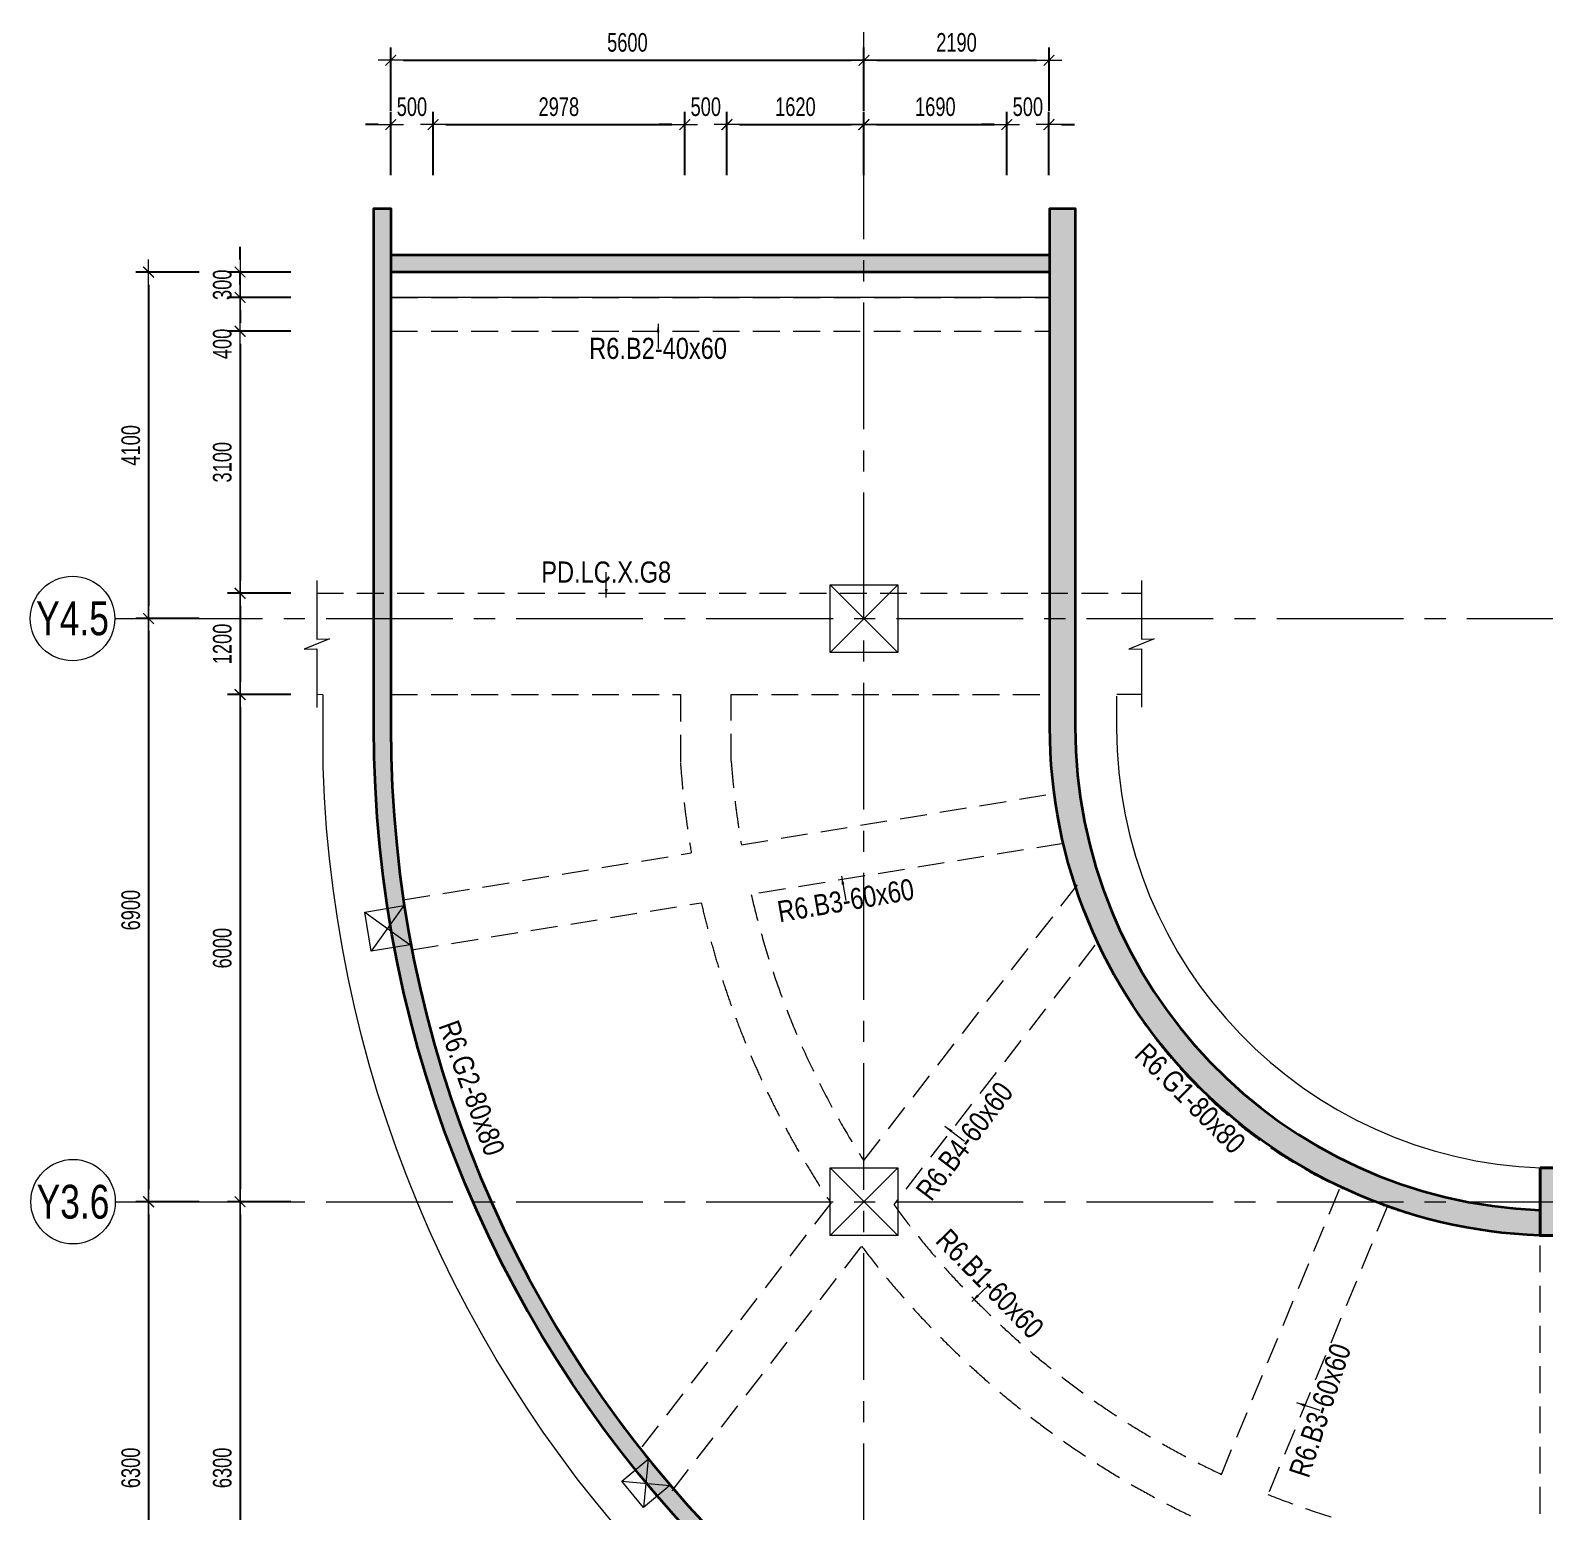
# Model space of a CAD drawing. Header units: millimetres. Extents: x -172050 to 1089997, y 452920 to 1051687.
# Drawn here: x 581548 to 599470, y 519688 to 537218 of the extents above; entities that cross this region are included whole.
import ezdxf
from ezdxf.enums import TextEntityAlignment as Align

# ---------------------------------------------------------------- set-up
doc = ezdxf.new("R2010")
doc.units = ezdxf.units.MM
doc.header["$MEASUREMENT"] = 0
for name, pattern in [('CENTER2', [1.125, 0.75, -0.125, 0.125, -0.125]), ('HIDDEN2', [4.762499999999999, 3.175, -1.5875]), ('PD_1F_Col$0$HIDDEN2', [4.762499999999999, 3.175, -1.5875]), ('POD_Grid$0$CENTER2', [1.125, 0.75, -0.125, 0.125, -0.125])]:
    doc.linetypes.add(name, pattern=pattern)
doc.layers.get('Defpoints').update_dxf_attribs({"color": 151, "lineweight": 9})
for name, color, linetype, lineweight in [('NDC_S_ANNO', 7, 'Continuous', 20), ('NDC_S_AXIS', 5, 'CENTER2', 13), ('NDC_S_BEAM', 3, 'HIDDEN2', 20), ('NDC_S_DIM', 1, 'Continuous', 15), ('NDC_S_HATCH MATERIAL', 8, 'Continuous', 13), ('NDC_S_SLAB', 2, 'Continuous', 20), ('NDC_S_SYMBOL', 1, 'Continuous', 15), ('NDC_S_TEXT SYMBOL', 7, 'Continuous', 20), ('NDC_S_VN TEXT', 7, 'Continuous', 20), ('PD_1F_Col$0$NDC_S_HIDDEN', 8, 'PD_1F_Col$0$HIDDEN2', 13), ('PD_B1F_Col$0$NDC_S-COLUMN', 4, 'Continuous', 40), ('PD_B1F_Col$0$NDC_S_HATCH COLUMN AND WALL', 251, 'Continuous', 13), ('POD_Grid$0$NDC_S_AXIS', 5, 'POD_Grid$0$CENTER2', 13), ('Ramp wall 2.1(B1)$0$NDC_S_WALL', 6, 'Continuous', 35)]:
    doc.layers.add(name, color=color, linetype=linetype, lineweight=lineweight)
doc.styles.add('ARIAL', font='arial.ttf', dxfattribs={"width": 0.8})
doc.styles.add('NDC_ANNO', font='', dxfattribs={"width": 0.8})
doc.styles.add('NDC_DIM', font='', dxfattribs={"width": 0.75})
doc.styles.get('NDC_ANNO').set_extended_font_data('Dotum')
doc.styles.get('NDC_DIM').set_extended_font_data('Dotum')
doc.dimstyles.new('NDC_dim_100', dxfattribs={"dimscale": 100, "dimtxt": 2.2, "dimasz": 1.5, "dimexe": 1.5, "dimexo": 2.5, "dimgap": 1, "dimtad": 1, "dimdec": 0, "dimzin": 0, "dimdsep": 46, "dimtxsty": 'NDC_DIM', "dimblk": 'DIMMARK', "dimcen": 0.09, "dimdle": 1.2, "dimclrd": 1, "dimclre": 1, "dimclrt": 3, "dimadec": 0, "dimazin": 0, "dimtfac": 1, "dimtdec": 0, "dimtix": 1, "dimtofl": 0, "dimtmove": 0, "dimatfit": 3, "dimfxl": 6, "dimfxlon": 1, "dimtolj": 1, "dimtzin": 0, "dimarcsym": 0})
doc.dimstyles.new('NDC_dim_iso', dxfattribs={"dimtxt": 2.2, "dimasz": 1, "dimexe": 1.5, "dimexo": 2.5, "dimgap": 1, "dimtad": 1, "dimdec": 0, "dimzin": 0, "dimdsep": 46, "dimtxsty": 'NDC_DIM', "dimblk": 'DIMMARK', "dimcen": 0.09, "dimdle": 1.2, "dimclrd": 1, "dimclre": 1, "dimclrt": 3, "dimadec": 0, "dimazin": 0, "dimtfac": 1, "dimtdec": 0, "dimtix": 1, "dimtofl": 0, "dimtmove": 0, "dimatfit": 3, "dimfxl": 6, "dimfxlon": 1, "dimtolj": 1, "dimtzin": 0, "dimarcsym": 0})
pattern_1 = [(49.99999999999999, (3000.643463518936, 27737.46174116735), (215.178054780226, -18.82564049477853), [22.5, -247.5]), (355, (3000.643463518936, 27737.46174116735), (-41.6254000839, 225.6576401100035), [18, -198]), (100.4514, (3018.574967518936, 27735.89293916735), (173.5528145142065, 206.8318626182861), [19.122057, -210.3426336]), (46.18420000000001, (3000.643463518936, 27797.46174116735), (320.1723145876933, -49.65570429870542), [33.75, -371.25]), (96.6356, (3027.324487018936, 27793.32374906735), (280.398811664611, 292.2353612701325), [28.6830864, -315.5139]), (351.1842, (3000.643463518936, 27797.46174116735), (280.3985835400882, 292.2355802775974), [27, -297]), (21, (3030.643463518936, 27782.46174116735), (179.0721156355385, -120.7856671996016), [22.5, -247.5]), (326.0000000000001, (3030.643463518936, 27782.46174116735), (72.99459957647451, 217.5450135140559), [18, -198]), (71.4514, (3045.566133418936, 27772.39625936735), (252.066788574447, 96.75914901298572), [19.122057, -210.3426336]), (37.50000000000001, (3000.643463518936, 27737.46174116735), (3.647956595187201, 99.86815614939344), [0, -195.6, 0, -201, 0, -198.75]), (7.499999999999999, (3000.643463518936, 27737.46174116735), (78.92086123264458, 118.3235135647081), [0, -114.6, 0, -191.1, 0, -75.75]), (327.5, (2933.743463518936, 27737.46174116735), (160.1467308517227, -6.766461520313927), [0, -75, 0, -234, 0, -310.5]), (317.5, (2903.743463518936, 27737.46174116735), (174.9558508027159, 30.03149469969532), [0, -97.5, 0, -155.4, 0, -220.5]), (45, (3000.643463518936, 27737.46174116735), (-90.15611460128481, 90.15611460128481), []), (45, (3000.643463518936, 27774.21174116735), (-90.15611460128481, 90.15611460128481), [])]

# ---------------------------------------------------------------- blocks, each defined once
blk = doc.blocks.new('DIMMARK')
at = {"layer": 'NDC_S_DIM', "color": 1}
blk.add_line((-1.5, 0), (1, 0), dxfattribs=at)
at = {"layer": 'NDC_S_DIM', "color": 2, "const_width": 0.1}
blk.add_lwpolyline([(-0.4242640687119285, -0.4242640687119285), (0.4242640687119285, 0.4242640687119285)], dxfattribs=at)
blk = doc.blocks.new('*D550')
at = {"layer": 'Defpoints', "color": 0, "transparency": 16777216}
for p in [(586313.82904163, 536102.0947215423), (585813.82904163, 534779.540291798), (586313.82904163, 534356.4802922544)]:
    blk.add_point(p, dxfattribs=at)
at = {"layer": 'NDC_S_DIM', "color": 1, "lineweight": -2, "transparency": 16777216}
for p, q in [((585813.82904163, 535502.0947215423), (585813.82904163, 536252.0947215423)), ((586313.82904163, 535502.0947215423), (586313.82904163, 536252.0947215423)), ((585663.82904163, 536102.0947215423), (585513.82904163, 536102.0947215423)), ((586463.82904163, 536102.0947215423), (586613.82904163, 536102.0947215423))]:
    blk.add_line(p, q, dxfattribs=at)
at = {"layer": 'NDC_S_DIM', "color": 1, "lineweight": -2, "transparency": 16777216, "xscale": 150, "yscale": 150, "zscale": 150}
blk.add_blockref('DIMMARK', (585813.82904163, 536102.0947215423), dxfattribs=at)
at = {"layer": 'NDC_S_DIM', "color": 1, "lineweight": -2, "transparency": 16777216, "xscale": 150, "yscale": 150, "zscale": 150, "rotation": 180}
blk.add_blockref('DIMMARK', (586313.82904163, 536102.0947215423), dxfattribs=at)
at = {"layer": 'NDC_S_DIM', "color": 3, "transparency": 16777216, "insert": (586063.82904163, 536312.2439752737), "char_height": 220, "attachment_point": 5, "style": 'NDC_DIM'}
blk.add_mtext('\\A1;500', dxfattribs=at)
blk = doc.blocks.new('*D551')
at = {"layer": 'Defpoints', "color": 0, "transparency": 16777216}
for p in [(589291.6009856594, 536102.0947215423), (586313.82904163, 534356.4802922544), (589291.6009856594, 533656.4802922544)]:
    blk.add_point(p, dxfattribs=at)
at = {"layer": 'NDC_S_DIM', "color": 1, "lineweight": -2, "transparency": 16777216}
for p, q in [((586313.82904163, 535502.0947215423), (586313.82904163, 536252.0947215423)), ((589291.6009856594, 535502.0947215423), (589291.6009856594, 536252.0947215423)), ((586463.82904163, 536102.0947215423), (589141.6009856594, 536102.0947215423))]:
    blk.add_line(p, q, dxfattribs=at)
at = {"layer": 'NDC_S_DIM', "color": 1, "lineweight": -2, "transparency": 16777216, "xscale": 150, "yscale": 150, "zscale": 150, "rotation": 180}
blk.add_blockref('DIMMARK', (586313.82904163, 536102.0947215423), dxfattribs=at)
at = {"layer": 'NDC_S_DIM', "color": 1, "lineweight": -2, "transparency": 16777216, "xscale": 150, "yscale": 150, "zscale": 150}
blk.add_blockref('DIMMARK', (589291.6009856594, 536102.0947215423), dxfattribs=at)
at = {"layer": 'NDC_S_DIM', "color": 3, "transparency": 16777216, "insert": (587802.7150136447, 536312.2439752737), "char_height": 220, "attachment_point": 5, "style": 'NDC_DIM'}
blk.add_mtext('\\A1;2978', dxfattribs=at)
blk = doc.blocks.new('*D552')
at = {"layer": 'Defpoints', "color": 0, "transparency": 16777216}
for p in [(589791.6009856594, 536102.0947215423), (589291.6009856594, 533656.4802922544), (589791.6009856594, 533656.4802922544)]:
    blk.add_point(p, dxfattribs=at)
at = {"layer": 'NDC_S_DIM', "color": 1, "lineweight": -2, "transparency": 16777216}
for p, q in [((589291.6009856594, 535502.0947215423), (589291.6009856594, 536252.0947215423)), ((589791.6009856594, 535502.0947215423), (589791.6009856594, 536252.0947215423)), ((589141.6009856594, 536102.0947215423), (588991.6009856594, 536102.0947215423)), ((589941.6009856594, 536102.0947215423), (590091.6009856594, 536102.0947215423))]:
    blk.add_line(p, q, dxfattribs=at)
at = {"layer": 'NDC_S_DIM', "color": 1, "lineweight": -2, "transparency": 16777216, "xscale": 150, "yscale": 150, "zscale": 150}
blk.add_blockref('DIMMARK', (589291.6009856594, 536102.0947215423), dxfattribs=at)
at = {"layer": 'NDC_S_DIM', "color": 1, "lineweight": -2, "transparency": 16777216, "xscale": 150, "yscale": 150, "zscale": 150, "rotation": 180}
blk.add_blockref('DIMMARK', (589791.6009856594, 536102.0947215423), dxfattribs=at)
at = {"layer": 'NDC_S_DIM', "color": 3, "transparency": 16777216, "insert": (589541.6009856594, 536312.2439752737), "char_height": 220, "attachment_point": 5, "style": 'NDC_DIM'}
blk.add_mtext('\\A1;500', dxfattribs=at)
blk = doc.blocks.new('*D553')
at = {"layer": 'Defpoints', "color": 0, "transparency": 16777216}
for p in [(591411.8197112944, 536102.0947215423), (589791.6009856594, 533656.4802922544), (591411.8197112944, 533656.4802922544)]:
    blk.add_point(p, dxfattribs=at)
at = {"layer": 'NDC_S_DIM', "color": 1, "lineweight": -2, "transparency": 16777216}
for p, q in [((589791.6009856594, 535502.0947215423), (589791.6009856594, 536252.0947215423)), ((591411.8197112944, 535502.0947215423), (591411.8197112944, 536252.0947215423)), ((589941.6009856594, 536102.0947215423), (591261.8197112944, 536102.0947215423))]:
    blk.add_line(p, q, dxfattribs=at)
at = {"layer": 'NDC_S_DIM', "color": 1, "lineweight": -2, "transparency": 16777216, "xscale": 150, "yscale": 150, "zscale": 150, "rotation": 180}
blk.add_blockref('DIMMARK', (589791.6009856594, 536102.0947215423), dxfattribs=at)
at = {"layer": 'NDC_S_DIM', "color": 1, "lineweight": -2, "transparency": 16777216, "xscale": 150, "yscale": 150, "zscale": 150}
blk.add_blockref('DIMMARK', (591411.8197112944, 536102.0947215423), dxfattribs=at)
at = {"layer": 'NDC_S_DIM', "color": 3, "transparency": 16777216, "insert": (590601.7103484769, 536312.2439752737), "char_height": 220, "attachment_point": 5, "style": 'NDC_DIM'}
blk.add_mtext('\\A1;1620', dxfattribs=at)
blk = doc.blocks.new('*D554')
at = {"layer": 'Defpoints', "color": 0, "transparency": 16777216}
for p in [(593103.0517355731, 536102.0947215423), (591412.8197112944, 533656.4802922544), (593103.0517355731, 533656.4802922544)]:
    blk.add_point(p, dxfattribs=at)
at = {"layer": 'NDC_S_DIM', "color": 1, "lineweight": -2, "transparency": 16777216}
for p, q in [((591412.8197112944, 535502.0947215423), (591412.8197112944, 536252.0947215423)), ((593103.0517355731, 535502.0947215423), (593103.0517355731, 536252.0947215423)), ((591562.8197112944, 536102.0947215423), (592953.0517355731, 536102.0947215423))]:
    blk.add_line(p, q, dxfattribs=at)
at = {"layer": 'NDC_S_DIM', "color": 1, "lineweight": -2, "transparency": 16777216, "xscale": 150, "yscale": 150, "zscale": 150, "rotation": 180}
blk.add_blockref('DIMMARK', (591412.8197112944, 536102.0947215423), dxfattribs=at)
at = {"layer": 'NDC_S_DIM', "color": 1, "lineweight": -2, "transparency": 16777216, "xscale": 150, "yscale": 150, "zscale": 150}
blk.add_blockref('DIMMARK', (593103.0517355731, 536102.0947215423), dxfattribs=at)
at = {"layer": 'NDC_S_DIM', "color": 3, "transparency": 16777216, "insert": (592257.9357234337, 536312.2439752737), "char_height": 220, "attachment_point": 5, "style": 'NDC_DIM'}
blk.add_mtext('\\A1;1690', dxfattribs=at)
blk = doc.blocks.new('*D555')
at = {"layer": 'Defpoints', "color": 0, "transparency": 16777216}
for p in [(593603.0517355729, 536102.0947215423), (593103.0517355731, 533656.4802922544), (593603.0517355729, 533656.4802922544)]:
    blk.add_point(p, dxfattribs=at)
at = {"layer": 'NDC_S_DIM', "color": 1, "lineweight": -2, "transparency": 16777216}
for p, q in [((593103.0517355731, 535502.0947215423), (593103.0517355731, 536252.0947215423)), ((593603.0517355729, 535502.0947215423), (593603.0517355729, 536252.0947215423)), ((592953.0517355731, 536102.0947215423), (592803.0517355731, 536102.0947215423)), ((593753.0517355729, 536102.0947215423), (593903.0517355729, 536102.0947215423))]:
    blk.add_line(p, q, dxfattribs=at)
at = {"layer": 'NDC_S_DIM', "color": 1, "lineweight": -2, "transparency": 16777216, "xscale": 150, "yscale": 150, "zscale": 150}
blk.add_blockref('DIMMARK', (593103.0517355731, 536102.0947215423), dxfattribs=at)
at = {"layer": 'NDC_S_DIM', "color": 1, "lineweight": -2, "transparency": 16777216, "xscale": 150, "yscale": 150, "zscale": 150, "rotation": 180}
blk.add_blockref('DIMMARK', (593603.0517355729, 536102.0947215423), dxfattribs=at)
at = {"layer": 'NDC_S_DIM', "color": 3, "transparency": 16777216, "insert": (593353.051735573, 536312.2439752737), "char_height": 220, "attachment_point": 5, "style": 'NDC_DIM'}
blk.add_mtext('\\A1;500', dxfattribs=at)
blk = doc.blocks.new('*D556')
at = {"layer": 'Defpoints', "color": 0, "transparency": 16777216}
for p in [(591413.8197112944, 536863.2423666791), (585813.82904163, 534956.4802922544), (591413.8197112944, 534956.4802922544)]:
    blk.add_point(p, dxfattribs=at)
at = {"layer": 'NDC_S_DIM', "color": 1, "lineweight": -2, "transparency": 16777216}
for p, q in [((585813.82904163, 536263.2423666791), (585813.82904163, 537013.2423666791)), ((591413.8197112944, 536263.2423666791), (591413.8197112944, 537013.2423666791)), ((585963.82904163, 536863.2423666791), (591263.8197112944, 536863.2423666791))]:
    blk.add_line(p, q, dxfattribs=at)
at = {"layer": 'NDC_S_DIM', "color": 1, "lineweight": -2, "transparency": 16777216, "xscale": 150, "yscale": 150, "zscale": 150, "rotation": 180}
blk.add_blockref('DIMMARK', (585813.82904163, 536863.2423666791), dxfattribs=at)
at = {"layer": 'NDC_S_DIM', "color": 1, "lineweight": -2, "transparency": 16777216, "xscale": 150, "yscale": 150, "zscale": 150}
blk.add_blockref('DIMMARK', (591413.8197112944, 536863.2423666791), dxfattribs=at)
at = {"layer": 'NDC_S_DIM', "color": 3, "transparency": 16777216, "insert": (588613.8243764623, 537073.3916204105), "char_height": 220, "attachment_point": 5, "style": 'NDC_DIM'}
blk.add_mtext('\\A1;5600', dxfattribs=at)
blk = doc.blocks.new('*D557')
at = {"layer": 'Defpoints', "color": 0, "transparency": 16777216}
for p in [(593604.051735573, 536863.2423666791), (591413.8197112944, 534956.4802922544), (593604.051735573, 534956.4802922544)]:
    blk.add_point(p, dxfattribs=at)
at = {"layer": 'NDC_S_DIM', "color": 1, "lineweight": -2, "transparency": 16777216}
for p, q in [((591413.8197112944, 536263.2423666791), (591413.8197112944, 537013.2423666791)), ((593604.051735573, 536263.2423666791), (593604.051735573, 537013.2423666791)), ((591563.8197112944, 536863.2423666791), (593454.051735573, 536863.2423666791))]:
    blk.add_line(p, q, dxfattribs=at)
at = {"layer": 'NDC_S_DIM', "color": 1, "lineweight": -2, "transparency": 16777216, "xscale": 150, "yscale": 150, "zscale": 150, "rotation": 180}
blk.add_blockref('DIMMARK', (591413.8197112944, 536863.2423666791), dxfattribs=at)
at = {"layer": 'NDC_S_DIM', "color": 1, "lineweight": -2, "transparency": 16777216, "xscale": 150, "yscale": 150, "zscale": 150}
blk.add_blockref('DIMMARK', (593604.051735573, 536863.2423666791), dxfattribs=at)
at = {"layer": 'NDC_S_DIM', "color": 3, "transparency": 16777216, "insert": (592508.9357234337, 537073.3916204105), "char_height": 220, "attachment_point": 5, "style": 'NDC_DIM'}
blk.add_mtext('\\A1;2190', dxfattribs=at)
blk = doc.blocks.new('*D558')
at = {"layer": 'Defpoints', "color": 0, "transparency": 16777216}
for p in [(586313.8290416303, 534356.4802922546), (584030.4544068046, 534056.4802922546), (586313.8290416303, 534056.4802922546)]:
    blk.add_point(p, dxfattribs=at)
at = {"layer": 'NDC_S_DIM', "color": 1, "lineweight": -2, "transparency": 16777216}
for p, q in [((584030.4544068046, 534506.4802922546), (584030.4544068046, 534656.4802922546)), ((584630.4544068046, 534356.4802922546), (583880.4544068046, 534356.4802922546)), ((584630.4544068046, 534056.4802922546), (583880.4544068046, 534056.4802922546)), ((584030.4544068046, 533906.4802922546), (584030.4544068046, 533756.4802922546))]:
    blk.add_line(p, q, dxfattribs=at)
at = {"layer": 'NDC_S_DIM', "color": 1, "lineweight": -2, "transparency": 16777216, "xscale": 150, "yscale": 150, "zscale": 150}
for p, rotation in [((584030.4544068046, 534356.4802922546), 270), ((584030.4544068046, 534056.4802922546), 90)]:
    blk.add_blockref('DIMMARK', p, dxfattribs=dict(at, rotation=rotation))
at = {"layer": 'NDC_S_DIM', "color": 3, "transparency": 16777216, "insert": (583820.3051530733, 534206.4802922544), "char_height": 220, "attachment_point": 5, "rotation": 90, "style": 'NDC_DIM'}
blk.add_mtext('\\A1;300', dxfattribs=at)
blk = doc.blocks.new('*D559')
at = {"layer": 'Defpoints', "color": 0, "transparency": 16777216}
for p in [(586313.8290416303, 534056.4802922546), (584030.4544068051, 533656.4802922546), (586313.8290416303, 533656.4802922546)]:
    blk.add_point(p, dxfattribs=at)
at = {"layer": 'NDC_S_DIM', "color": 1, "lineweight": -2, "transparency": 16777216}
for p, q in [((584030.4544068051, 534206.4802922546), (584030.4544068051, 534356.4802922546)), ((584630.4544068051, 534056.4802922546), (583880.4544068051, 534056.4802922546)), ((584630.4544068051, 533656.4802922546), (583880.4544068051, 533656.4802922546)), ((584030.4544068051, 533506.4802922546), (584030.4544068051, 533356.4802922546))]:
    blk.add_line(p, q, dxfattribs=at)
at = {"layer": 'NDC_S_DIM', "color": 1, "lineweight": -2, "transparency": 16777216, "xscale": 150, "yscale": 150, "zscale": 150}
for p, rotation in [((584030.4544068051, 534056.4802922546), 270), ((584030.4544068051, 533656.4802922546), 90)]:
    blk.add_blockref('DIMMARK', p, dxfattribs=dict(at, rotation=rotation))
at = {"layer": 'NDC_S_DIM', "color": 3, "transparency": 16777216, "insert": (583820.3051530733, 533506.4802922546), "char_height": 220, "attachment_point": 5, "rotation": 90, "style": 'NDC_DIM'}
blk.add_mtext('\\A1;400', dxfattribs=at)
blk = doc.blocks.new('*D560')
at = {"layer": 'Defpoints', "color": 0, "transparency": 16777216}
for p in [(586313.8290416303, 533656.4802922546), (584030.4544068053, 530556.4802916909), (586313.8290416591, 530556.4802916909)]:
    blk.add_point(p, dxfattribs=at)
at = {"layer": 'NDC_S_DIM', "color": 1, "lineweight": -2, "transparency": 16777216}
for p, q in [((584630.4544068053, 533656.4802922546), (583880.4544068053, 533656.4802922546)), ((584030.4544068053, 533506.4802922546), (584030.4544068053, 530706.4802916909)), ((584630.4544068053, 530556.4802916909), (583880.4544068053, 530556.4802916909))]:
    blk.add_line(p, q, dxfattribs=at)
at = {"layer": 'NDC_S_DIM', "color": 1, "lineweight": -2, "transparency": 16777216, "xscale": 150, "yscale": 150, "zscale": 150}
for p, rotation in [((584030.4544068053, 533656.4802922546), 90), ((584030.4544068053, 530556.4802916909), 270)]:
    blk.add_blockref('DIMMARK', p, dxfattribs=dict(at, rotation=rotation))
at = {"layer": 'NDC_S_DIM', "color": 3, "transparency": 16777216, "insert": (583820.305153074, 532106.4802919725), "char_height": 220, "attachment_point": 5, "rotation": 90, "style": 'NDC_DIM'}
blk.add_mtext('\\A1;3100', dxfattribs=at)
blk = doc.blocks.new('*D561')
at = {"layer": 'Defpoints', "color": 0, "transparency": 16777216}
for p in [(586313.8290416591, 530556.4802916909), (584030.4544068058, 529356.4802921719), (586313.8290416157, 529356.4802921719)]:
    blk.add_point(p, dxfattribs=at)
at = {"layer": 'NDC_S_DIM', "color": 1, "lineweight": -2, "transparency": 16777216}
for p, q in [((584630.4544068058, 530556.4802916909), (583880.4544068058, 530556.4802916909)), ((584030.4544068058, 530406.4802916909), (584030.4544068058, 529506.4802921719)), ((584630.4544068058, 529356.4802921719), (583880.4544068058, 529356.4802921719))]:
    blk.add_line(p, q, dxfattribs=at)
at = {"layer": 'NDC_S_DIM', "color": 1, "lineweight": -2, "transparency": 16777216, "xscale": 150, "yscale": 150, "zscale": 150}
for p, rotation in [((584030.4544068058, 530556.4802916909), 90), ((584030.4544068058, 529356.4802921719), 270)]:
    blk.add_blockref('DIMMARK', p, dxfattribs=dict(at, rotation=rotation))
at = {"layer": 'NDC_S_DIM', "color": 3, "transparency": 16777216, "insert": (583820.3051530744, 529956.4802919312), "char_height": 220, "attachment_point": 5, "rotation": 90, "style": 'NDC_DIM'}
blk.add_mtext('\\A1;1200', dxfattribs=at)
blk = doc.blocks.new('*D562')
at = {"layer": 'Defpoints', "color": 0, "transparency": 16777216}
for p in [(586313.8290416157, 529356.4802921719), (584030.4544068058, 523356.4802922547), (585112.5457221691, 523356.4802922547)]:
    blk.add_point(p, dxfattribs=at)
at = {"layer": 'NDC_S_DIM', "color": 1, "lineweight": -2, "transparency": 16777216}
for p, q in [((584630.4544068058, 529356.4802921719), (583880.4544068058, 529356.4802921719)), ((584030.4544068058, 529206.4802921719), (584030.4544068058, 523506.4802922547)), ((584630.4544068058, 523356.4802922547), (583880.4544068058, 523356.4802922547))]:
    blk.add_line(p, q, dxfattribs=at)
at = {"layer": 'NDC_S_DIM', "color": 1, "lineweight": -2, "transparency": 16777216, "xscale": 150, "yscale": 150, "zscale": 150}
for p, rotation in [((584030.4544068058, 529356.4802921719), 90), ((584030.4544068058, 523356.4802922547), 270)]:
    blk.add_blockref('DIMMARK', p, dxfattribs=dict(at, rotation=rotation))
at = {"layer": 'NDC_S_DIM', "color": 3, "transparency": 16777216, "insert": (583820.3051530744, 526356.480292213), "char_height": 220, "attachment_point": 5, "rotation": 90, "style": 'NDC_DIM'}
blk.add_mtext('\\A1;6000', dxfattribs=at)
blk = doc.blocks.new('*D563')
at = {"layer": 'Defpoints', "color": 0, "transparency": 16777216}
for p in [(585112.5457221691, 523356.4802922547), (584030.4544068058, 517056.4802922548), (585951.7046852221, 517056.4802922548)]:
    blk.add_point(p, dxfattribs=at)
at = {"layer": 'NDC_S_DIM', "color": 1, "lineweight": -2, "transparency": 16777216}
for p, q in [((584630.4544068058, 523356.4802922547), (583880.4544068058, 523356.4802922547)), ((584030.4544068058, 523206.4802922547), (584030.4544068058, 517206.4802922548)), ((584630.4544068058, 517056.4802922548), (583880.4544068058, 517056.4802922548))]:
    blk.add_line(p, q, dxfattribs=at)
at = {"layer": 'NDC_S_DIM', "color": 1, "lineweight": -2, "transparency": 16777216, "xscale": 150, "yscale": 150, "zscale": 150}
for p, rotation in [((584030.4544068058, 523356.4802922547), 90), ((584030.4544068058, 517056.4802922548), 270)]:
    blk.add_blockref('DIMMARK', p, dxfattribs=dict(at, rotation=rotation))
at = {"layer": 'NDC_S_DIM', "color": 3, "transparency": 16777216, "insert": (583820.3051530744, 520206.4802922544), "char_height": 220, "attachment_point": 5, "rotation": 90, "style": 'NDC_DIM'}
blk.add_mtext('\\A1;6300', dxfattribs=at)
blk = doc.blocks.new('*D565')
at = {"layer": 'Defpoints', "color": 0, "transparency": 16777216}
for p in [(585813.8290416303, 534356.4802922546), (582947.5575300814, 530256.4802922548), (585813.8197113143, 530256.4802922548)]:
    blk.add_point(p, dxfattribs=at)
at = {"layer": 'NDC_S_DIM', "color": 1, "lineweight": -2, "transparency": 16777216}
for p, q in [((583547.5575300814, 534356.4802922546), (582797.5575300814, 534356.4802922546)), ((582947.5575300814, 534206.4802922546), (582947.5575300814, 530406.4802922548)), ((583547.5575300814, 530256.4802922548), (582797.5575300814, 530256.4802922548))]:
    blk.add_line(p, q, dxfattribs=at)
at = {"layer": 'NDC_S_DIM', "color": 1, "lineweight": -2, "transparency": 16777216, "xscale": 150, "yscale": 150, "zscale": 150}
for p, rotation in [((582947.5575300814, 534356.4802922546), 90), ((582947.5575300814, 530256.4802922548), 270)]:
    blk.add_blockref('DIMMARK', p, dxfattribs=dict(at, rotation=rotation))
at = {"layer": 'NDC_S_DIM', "color": 3, "transparency": 16777216, "insert": (582737.40827635, 532306.4802922545), "char_height": 220, "attachment_point": 5, "rotation": 90, "style": 'NDC_DIM'}
blk.add_mtext('\\A1;4100', dxfattribs=at)
blk = doc.blocks.new('*D566')
at = {"layer": 'Defpoints', "color": 0, "transparency": 16777216}
for p in [(585813.8197113143, 530256.4802922548), (582947.5575300814, 523356.4802922547), (585112.5457221691, 523356.4802922547)]:
    blk.add_point(p, dxfattribs=at)
at = {"layer": 'NDC_S_DIM', "color": 1, "lineweight": -2, "transparency": 16777216}
for p, q in [((583547.5575300814, 530256.4802922548), (582797.5575300814, 530256.4802922548)), ((582947.5575300814, 530106.4802922548), (582947.5575300814, 523506.4802922547)), ((583547.5575300814, 523356.4802922547), (582797.5575300814, 523356.4802922547))]:
    blk.add_line(p, q, dxfattribs=at)
at = {"layer": 'NDC_S_DIM', "color": 1, "lineweight": -2, "transparency": 16777216, "xscale": 150, "yscale": 150, "zscale": 150}
for p, rotation in [((582947.5575300814, 530256.4802922548), 90), ((582947.5575300814, 523356.4802922547), 270)]:
    blk.add_blockref('DIMMARK', p, dxfattribs=dict(at, rotation=rotation))
at = {"layer": 'NDC_S_DIM', "color": 3, "transparency": 16777216, "insert": (582737.40827635, 526806.4802922545), "char_height": 220, "attachment_point": 5, "rotation": 90, "style": 'NDC_DIM'}
blk.add_mtext('\\A1;6900', dxfattribs=at)
blk = doc.blocks.new('*D567')
at = {"layer": 'Defpoints', "color": 0, "transparency": 16777216}
for p in [(585112.5457221691, 523356.4802922547), (582947.5575300816, 517056.4802922548), (585585.3993903061, 517056.4802922548)]:
    blk.add_point(p, dxfattribs=at)
at = {"layer": 'NDC_S_DIM', "color": 1, "lineweight": -2, "transparency": 16777216}
for p, q in [((583547.5575300816, 523356.4802922547), (582797.5575300816, 523356.4802922547)), ((582947.5575300816, 523206.4802922547), (582947.5575300816, 517206.4802922548)), ((583547.5575300816, 517056.4802922548), (582797.5575300816, 517056.4802922548))]:
    blk.add_line(p, q, dxfattribs=at)
at = {"layer": 'NDC_S_DIM', "color": 1, "lineweight": -2, "transparency": 16777216, "xscale": 150, "yscale": 150, "zscale": 150}
for p, rotation in [((582947.5575300816, 523356.4802922547), 90), ((582947.5575300816, 517056.4802922548), 270)]:
    blk.add_blockref('DIMMARK', p, dxfattribs=dict(at, rotation=rotation))
at = {"layer": 'NDC_S_DIM', "color": 3, "transparency": 16777216, "insert": (582737.4082763502, 520206.4802922544), "char_height": 220, "attachment_point": 5, "rotation": 90, "style": 'NDC_DIM'}
blk.add_mtext('\\A1;6300', dxfattribs=at)
blk = doc.blocks.new('*D569')
at = {"layer": 'Defpoints', "color": 0, "transparency": 16777216}
for p in [(585813.82904163, 534278.7817512343), (591413.8197112944, 514359.4450275061), (591413.8197112944, 512396.6926122057)]:
    blk.add_point(p, dxfattribs=at)
at = {"layer": 'NDC_S_DIM', "color": 1, "lineweight": -2, "transparency": 16777216}
for p, q in [((585813.82904163, 512996.6926122057), (585813.82904163, 512246.6926122057)), ((591413.8197112944, 512996.6926122057), (591413.8197112944, 512246.6926122057)), ((585963.82904163, 512396.6926122057), (591263.8197112944, 512396.6926122057))]:
    blk.add_line(p, q, dxfattribs=at)
at = {"layer": 'NDC_S_DIM', "color": 1, "lineweight": -2, "transparency": 16777216, "xscale": 150, "yscale": 150, "zscale": 150, "rotation": 180}
blk.add_blockref('DIMMARK', (585813.82904163, 512396.6926122057), dxfattribs=at)
at = {"layer": 'NDC_S_DIM', "color": 1, "lineweight": -2, "transparency": 16777216, "xscale": 150, "yscale": 150, "zscale": 150}
blk.add_blockref('DIMMARK', (591413.8197112944, 512396.6926122057), dxfattribs=at)
at = {"layer": 'NDC_S_DIM', "color": 3, "transparency": 16777216, "insert": (588613.8243764623, 512606.8418659371), "char_height": 220, "attachment_point": 5, "style": 'NDC_DIM'}
blk.add_mtext('\\A1;5600', dxfattribs=at)
blk = doc.blocks.new('*U166')
at = {"layer": 'NDC_S_SYMBOL'}
blk.add_line((5, -1.416384724411995e-15), (9, -2.427027824026856e-15), dxfattribs=at)
blk.add_circle((0, 0), 5, dxfattribs=at)
at = {"layer": 'NDC_S_TEXT SYMBOL', "color": 7, "style": 'NDC_ANNO', "width": 0.8}
blk.add_attdef('GRID', text='', height=4, rotation=270, dxfattribs=at).set_placement((0, 0), align=Align.MIDDLE)
blk = doc.blocks.new('PD_1F_Col$0$cotdung')
at = {"layer": 'PD_1F_Col$0$NDC_S_HIDDEN'}
for p, q in [((-0.5000000004942454, 0.4999999990697175), (0.4999999994759795, -0.5000000009307168)), ((0.4999999995057546, 0.4999999990692841), (-0.5000000005240205, -0.5000000009302834))]:
    blk.add_line(p, q, dxfattribs=at)
blk.add_lwpolyline([(-0.5000000004942454, 0.4999999990697175), (0.4999999995057546, 0.4999999990692841), (0.4999999994759795, -0.5000000009307168), (-0.5000000005240205, -0.5000000009302834)], close=True, dxfattribs=at)
blk = doc.blocks.new('PD_B1F_Col$0$cot')
at = {"layer": 'PD_B1F_Col$0$NDC_S_HATCH COLUMN AND WALL', "ltscale": 0.005}
h = blk.add_hatch(color=256, dxfattribs=at)
h.dxf.hatch_style = 1
h.paths.add_polyline_path([(-0.5000000004942454, 0.4999999990697175), (0.4999999995057546, 0.4999999990692841), (0.4999999994759795, -0.5000000009307168), (-0.5000000005240205, -0.5000000009302834)])
at = {"layer": 'PD_B1F_Col$0$NDC_S-COLUMN', "ltscale": 0.005}
blk.add_lwpolyline([(-0.5000000004942454, 0.4999999990697175), (0.4999999995057546, 0.4999999990692841), (0.4999999994759795, -0.5000000009307168), (-0.5000000005240205, -0.5000000009302834)], close=True, dxfattribs=at)
blk = doc.blocks.new('ramp6')
at = {"layer": 'NDC_S_HATCH MATERIAL'}
h = blk.add_hatch(dxfattribs=at)
h.set_pattern_fill('BT-01', color=252, scale=30, style=0, pattern_type=2)
h.set_pattern_definition(pattern_1)
edge = h.paths.add_edge_path()
edge.add_arc((602631.0155435655, 528971.3355882278), 13816.5524563733, 179.9935465634726, 269.10194349343345, ccw=False)
edge.add_line((588814.463174833, 528972.8917978627), (588814.463174833, 535109.4762170324))
edge.add_line((588814.463174833, 535109.4762170324), (588614.4632192206, 535109.4762169999))
edge.add_line((588614.4632192206, 535109.4762169999), (588614.4631316714, 528971.3355882284))
edge.add_arc((602635.1679753186, 528973.036842947), 14020.70494686125, 180.0069521979002, 269.0980499243382)
edge.add_line((602414.4631747099, 514954.0690992817), (602414.4631747099, 515156.4802921613))
h = blk.add_hatch(dxfattribs=at)
h.set_pattern_fill('BT-01', color=252, scale=30, style=0, pattern_type=2)
h.set_pattern_definition(pattern_1)
edge = h.paths.add_edge_path()
edge.add_arc((602634.8485629415, 528972.8305566546), 6020.385388420016, 179.9994171697446, 267.90213190481256, ccw=False)
edge.add_line((596614.463174833, 528972.8917978627), (596614.463174833, 535109.4762170324))
edge.add_line((596614.463174833, 535109.4762170324), (596914.463174833, 535109.4762170324))
edge.add_line((596914.463174833, 535109.4762170324), (596914.463174833, 528972.8917978627))
edge.add_arc((602635.020778247, 528972.8917978602), 5720.557603414054, 179.9999999999743, 267.7903984884723)
edge.add_line((602414.4631752374, 523256.5876039134), (602414.4631752374, 522956.480292085))
at = {"layer": 'NDC_S_HATCH MATERIAL', "ltscale": 100}
h = blk.add_hatch(dxfattribs=at)
h.set_pattern_fill('BT-01', color=252, scale=30, style=0, pattern_type=2)
h.set_pattern_definition([(49.99999999999999, (3000.643463518936, 0), (215.178054780226, -18.82564049477853), [22.5, -247.5]), (355, (3000.643463518936, 0), (-41.6254000839, 225.6576401100035), [18, -198]), (100.4514, (3018.574967518936, -1.568802), (173.5528145142065, 206.8318626182861), [19.122057, -210.3426336]), (46.18420000000001, (3000.643463518936, 60), (320.1723145876933, -49.65570429870542), [33.75, -371.25]), (96.6356, (3027.324487018936, 55.86200789999999), (280.398811664611, 292.2353612701325), [28.6830864, -315.5139]), (351.1842, (3000.643463518936, 60), (280.3985835400882, 292.2355802775974), [27, -297]), (21, (3030.643463518936, 45), (179.0721156355385, -120.7856671996016), [22.5, -247.5]), (326.0000000000001, (3030.643463518936, 45), (72.99459957647451, 217.5450135140559), [18, -198]), (71.4514, (3045.566133418936, 34.9345182), (252.066788574447, 96.75914901298572), [19.122057, -210.3426336]), (37.50000000000001, (3000.643463518936, 0), (3.647956595187201, 99.86815614939344), [0, -195.6, 0, -201, 0, -198.75]), (7.499999999999999, (3000.643463518936, 0), (78.92086123264458, 118.3235135647081), [0, -114.6, 0, -191.1, 0, -75.75]), (327.5, (2933.743463518936, 0), (160.1467308517227, -6.766461520313927), [0, -75, 0, -234, 0, -310.5]), (317.5, (2903.743463518936, 0), (174.9558508027159, 30.03149469969532), [0, -97.5, 0, -155.4, 0, -220.5]), (45, (3000.643463518936, 0), (-90.15611460128481, 90.15611460128481), []), (45, (3000.643463518936, 36.75), (-90.15611460128481, 90.15611460128481), [])])
h.paths.add_polyline_path([(596614.463174833, 534556.4802922544), (588814.463174833, 534556.4802922544), (588814.463174833, 534356.4802922544), (596614.463174833, 534356.4802922544)])
at = {"layer": 'NDC_S_BEAM', "ltscale": 100}
for p, q in [((592292.2444491867, 534356.4802922544), (588814.472505149, 534356.4802922544)), ((596603.6951990919, 534356.4802922544), (592792.2444491867, 534356.4802922544)), ((588814.472505149, 534056.4802922544), (596614.463174813, 534056.4802922544)), ((588814.472505149, 533656.4802922544), (596614.463174813, 533656.4802922544)), ((588814.472505149, 529356.4802921778), (592242.2444491267, 529356.4802921365)), ((592242.2444491267, 529356.4802921365), (592242.2444491169, 528546.9195769505)), ((592842.2444491268, 529356.4802922225), (596614.463174833, 529356.4802921504)), ((592842.2444491172, 528575.207440409), (592842.2444491268, 529356.4802922225)), ((592962.9009508187, 527580.2586246574), (596665.995287196, 528186.8084209124)), ((588961.5734856084, 526926.7715987393), (592370.543424525, 527483.2331901755)), ((597146.2553297911, 526391.7756261774), (594767.4365991369, 523322.1977952333)), ((598643.7537277642, 520130.3335026901), (600051.8654195876, 523526.4337380001)), ((592143.8828268792, 519936.8189961525), (594385.8704182699, 522829.8327929172))]:
    blk.add_line(p, q, dxfattribs=at)
for points in [[(588814.472505149, 534056.4802922544), (588814.472505149, 534356.4802922544)], [(588814.472505149, 534056.4802922544), (588814.472505149, 534356.4802922544)], [(588814.472505149, 530556.4802919545), (588814.472505149, 533656.4802922544)], [(596614.463174833, 533656.4802922544), (596614.463174833, 530556.4802921138)], [(587938.1400151453, 530556.480291622), (597697.7714408878, 530556.4802921088)]]:
    blk.add_lwpolyline(points, dxfattribs=at)
for points in [[(596750.1441600345, 527701.9311200907, 0.02686277357528504), (596920.338632992, 527078.2884529033, 0.02741818664735014)], [(596773.8998824441, 527596.4872893919), (593079.9700438539, 526991.4385956543, 0.0867089219242683), (594411.4517104335, 523842.3463655583), (596962.043025253, 527133.5759388247)], [(589063.207578036, 526335.4421545889), (592488.7964084668, 526894.607077057, 0.09236260997553657), (594022.6373253863, 523340.6284324878), (591780.5626221613, 520447.5022284379)], [(591858.8407181448, 520309.5203401496, -0.1229231529133339), (589051.2917547128, 526383.9609984607)], [(597132.3130221767, 526530.0816932264, 0.1853752511820461), (600087.0173255816, 523508.7364974407, 0.1816453204411825)], [(600606.112271579, 523296.6285442868), (599194.4277399136, 519891.9112920894, 0.08194837682309879), (602414.4631752427, 519187.3070734137), (602414.4631752428, 522956.4802923592)], [(600549.1489551688, 523317.8586387585, 0.08008233045675688), (602425.9126865681, 522956.4802921889)], [(597121.042299474, 516297.5430797525, -0.1140783328430393), (592117.3397502366, 519997.7300646124)]]:
    blk.add_lwpolyline(points, format="xyb", dxfattribs=at)
for centre, radius, start, end in [((603538.6467163609, 529367.1125147776), 11325.87888186866, 184.117707281724, 189.5747410177335), ((603659.2399051735, 529385.2502747525), 10847.56479046552, 184.3206971574355, 189.5783419390373), ((602939.5470010272, 529297.005527687), 10123.3253360957, 216.1713501601389, 244.8907215074937), ((602939.5470010281, 529297.0055276883), 10723.32533609729, 217.0918090246625, 245.0356798680518)]:
    blk.add_arc(centre, radius, start, end, dxfattribs=at)
at = {"layer": 'NDC_S_SLAB'}
blk.add_lwpolyline([(588814.472505149, 534356.4802922544), (596614.463174833, 534356.4802922544), (596614.463174833, 534056.4802922544), (588814.472505149, 534056.4802922544)], close=True, dxfattribs=at)
for points in [[(588008.3948208777, 529356.1927876347), (587938.1400151453, 529356.2152978214)], [(597697.7714408878, 529356.4802921138), (597407.3421916238, 529356.4802921138)]]:
    blk.add_lwpolyline(points, dxfattribs=at)
for points in [[(602402.4144992288, 514356.57102892, -0.4005151564654267), (588014.4709622219, 528503.7876031816), (588014.7435403821, 529354.5102493581)], [(597403.8523017976, 529339.4961375383), (597403.6951738634, 528956.357260097, 0.4038320526447845), (602425.0302695279, 523756.9376928854)]]:
    blk.add_lwpolyline(points, format="xyb", dxfattribs=at)
at = {"layer": 'NDC_S_SYMBOL'}
for points in [[(587938.1400151453, 530706.2156193786), (587938.1400151453, 530012.9547503673), (588088.1400151453, 530016.2156197139), (587788.1400148659, 529896.2156190433), (587938.1400151453, 529899.4764889487), (587938.1400151453, 529206.2156193786)], [(597697.7714408878, 530706.4802921114), (597697.7714408878, 530013.2194231001), (597847.7714408878, 530016.4802924467), (597547.7714406084, 529896.4802917761), (597697.7714408878, 529899.7411616815), (597697.7714408878, 529206.4802921114)]]:
    blk.add_lwpolyline(points, dxfattribs=at)
at = {"layer": 'POD_Grid$0$NDC_S_AXIS', "ltscale": 2000}
for p, q in [((594414.4631748133, 512246.6926122057), (594414.4631748133, 537194.9382883636)), ((585798.2009935996, 530256.4802922546), (633314.4631748116, 530256.4802922544)), ((585798.2009935996, 523356.4802922547), (633314.4631748116, 523356.4802922544))]:
    blk.add_line(p, q, dxfattribs=at)
at = {"layer": 'Ramp wall 2.1(B1)$0$NDC_S_WALL', "ltscale": 200}
for p, q in [((596603.6951990919, 534556.4802922544), (588814.472505149, 534556.4802922544)), ((596603.6951990919, 534356.4802922544), (588814.472505149, 534356.4802922544))]:
    blk.add_line(p, q, dxfattribs=at)
blk.add_lwpolyline([(602414.4631747099, 514956.4560727341, -0.4097283438814678), (588614.4631761017, 528972.9143246057), (588614.4631747901, 535109.4762170324), (588814.463174833, 535109.4762170324), (588814.463174833, 528972.8917978627, 0.4096630410650705), (602414.4631747099, 515156.4802921613)], format="xyb", close=True, dxfattribs=at)
blk.add_lwpolyline([(602414.4631752374, 522956.480292085, -0.4035325313561633), (596614.463174833, 528972.8917978627), (596614.463174833, 535109.4762170324), (596914.463174833, 535109.4762170324), (596914.463174833, 528972.8917978627, 0.4029627693064453), (602414.4631752374, 523256.5876039134), (602414.4631752374, 522956.480292085)], format="xyb", dxfattribs=at)
at = {"xscale": 800, "yscale": 800}
for name, p in [('PD_1F_Col$0$cotdung', (594414.463175625, 530256.4802931031)), ('PD_1F_Col$0$cotdung', (594414.463175662, 523356.4802925574)), ('PD_B1F_Col$0$cot', (602814.463175662, 523356.4802931036))]:
    blk.add_blockref(name, p, dxfattribs=at)
for p, xscale, yscale, zscale, rotation in [((588775.3692646367, 526590.3625185791), 469.426720934736, 469.426720934736, 1.17356680233684, 9.302182527613255), ((591832.1950963445, 520024.3756867518), 405.0122536378003, 405.0122536378003, 1.012530634094501, 39.66144272484151)]:
    blk.add_blockref('PD_1F_Col$0$cotdung', p, dxfattribs=dict(xscale=xscale, yscale=yscale, zscale=zscale, rotation=rotation))
blk = doc.blocks.new('*U179')
at = {"layer": 'NDC_S_ANNO', "ltscale": 0.8, "style": 'ARIAL', "width": 0.8}
blk.add_attdef('TEN', text='', height=2.5, dxfattribs=at).set_placement((0, 3), align=Align.MIDDLE_CENTER)
at = {"layer": 'NDC_S_ANNO', "ltscale": 0.8, "style": 'ARIAL', "width": 0.8, "flags": 1}
blk.add_attdef('CHU_THICH', text='', height=2.5, dxfattribs=at).set_placement((0, 0), align=Align.MIDDLE_CENTER)
at = {"layer": 'Defpoints'}
blk.add_leader([(0, 0), (0, 3)], dimstyle='NDC_dim_iso', override={"dimgap": 0.625, "dimtad": 0}, dxfattribs=at)
blk = doc.blocks.new('*U220')
at = {"layer": 'NDC_S_ANNO', "ltscale": 0.8, "style": 'ARIAL', "width": 0.8, "flags": 1}
blk.add_attdef('CHU_THICH', text='', height=2.5, dxfattribs=at).set_placement((0, 0), align=Align.MIDDLE_CENTER)
at = {"layer": 'NDC_S_ANNO', "ltscale": 0.8, "style": 'ARIAL', "width": 0.8}
blk.add_attdef('TEN', text='', height=2.5, dxfattribs=at).set_placement((-1.312197990154516e-15, -2.909614379496196), align=Align.MIDDLE_CENTER)
at = {"layer": 'Defpoints'}
blk.add_leader([(0, 0), (-1.312197990154516e-15, -2.909614379496196)], dimstyle='NDC_dim_iso', override={"dimgap": 0.625, "dimtad": 0}, dxfattribs=at)

msp = doc.modelspace()

# ---------------------------------------------------------------- block references
at = {"layer": 'NDC_S_AXIS'}
ref = msp.add_blockref('*U166', (582047.5575300807, 530256.4802922548), dxfattribs=dict(at, xscale=100, yscale=100, zscale=100))
ref.add_attrib('GRID', 'Y4.5', dxfattribs={"layer": 'NDC_S_TEXT SYMBOL', "color": 7, "height": 400, "style": 'NDC_ANNO', "width": 0.8}).set_placement((582047.5575300807, 530256.4802922548), align=Align.MIDDLE)
ref = msp.add_blockref('*U166', (582053.4399490672, 523356.480292347), dxfattribs=dict(at, xscale=100, yscale=100, zscale=100))
ref.add_attrib('GRID', 'Y3.6', dxfattribs={"layer": 'NDC_S_TEXT SYMBOL', "color": 7, "height": 400, "style": 'NDC_ANNO', "width": 0.8}).set_placement((582053.4399490672, 523356.480292347), align=Align.MIDDLE)
at = {"layer": 'NDC_S_DIM'}
msp.add_blockref('ramp6', (-3000.643463518936, 0), dxfattribs=at)
at = {"layer": 'NDC_S_VN TEXT', "xscale": 100, "yscale": 100, "zscale": 100}
for name, p, values in [('*U220', (588976.9868106049, 533745.1434093582), {'TEN': 'R6.B2-40x60'}), ('*U179', (588363.1429041123, 530507.1222757034), {'TEN': 'PD.LC.X.G8'})]:
    msp.add_blockref(name, p, dxfattribs=at).add_auto_attribs(values)
at = {"layer": 'NDC_S_VN TEXT'}
for name, p, xscale, yscale, zscale, rotation, values in [('*U220', (591147.9597958555, 527209.2397006005), 99.99999999999996, 99.99999999999996, 99.99999999999996, 9.714324997492312, {'TEN': 'R6.B3-60x60'}), ('*U220', (592371.000018385, 524249.6025655038), 100, 100, 100, 52.85368189745375, {'TEN': 'R6.B4-60x60'}), ('*U179', (592690.7555861628, 522176.3437311129), 100, 100, 100, 314.2937049349533, {'TEN': 'R6.B1-60x60'}), ('*U220', (596533.4726649479, 520978.5832177588), 99.99999999999999, 99.99999999999999, 99.99999999999999, 71.8831955890887, {'TEN': 'R6.B3-60x60'})]:
    msp.add_blockref(name, p, dxfattribs=dict(at, xscale=xscale, yscale=yscale, zscale=zscale, rotation=rotation)).add_auto_attribs(values)

# ---------------------------------------------------------------- texts
at = {"layer": 'NDC_S_ANNO', "style": 'ARIAL', "width": 0.8}
for s, rotation, p in [('R6.G2-80x80', 289.7384656632714, (586773.5139713042, 524701.5333496395)), ('R6.G1-80x80', 315.0173720985064, (595276.1372706996, 524579.3527334103))]:
    msp.add_text(s, height=250, rotation=rotation, dxfattribs=at).set_placement(p, align=Align.MIDDLE_CENTER)

# ---------------------------------------------------------------- dimensions: what is measured, and where the dimension line sits
at = {"layer": 'NDC_S_DIM'}
for base, p1, p2, picture, middle in [((591413.8197112944, 536863.2423666791), (585813.82904163, 534956.4802922544), (591413.8197112944, 534956.4802922544), '*D556', (588613.8243764623, 537073.3916204105)), ((586313.82904163, 536102.0947215423), (585813.82904163, 534779.540291798), (586313.82904163, 534356.4802922544), '*D550', (586063.82904163, 536312.2439752737)), ((591413.8197112944, 512396.6926122057), (585813.82904163, 534278.7817512343), (591413.8197112944, 514359.4450275061), '*D569', (588613.8243764623, 512606.8418659371))]:
    dim = msp.add_linear_dim(base=base, p1=p1, p2=p2, dimstyle='NDC_dim_100', dxfattribs=at)
    dim.commit()
    dim.dimension.update_dxf_attribs({"geometry": picture, "text_midpoint": middle})
for base, p1, p2, picture, middle in [((593604.051735573, 536863.2423666791), (591413.8197112944, 534956.4802922544), (593604.051735573, 534956.4802922544), '*D557', (592508.9357234337, 537073.3916204105)), ((589291.6009856594, 536102.0947215423), (586313.82904163, 534356.4802922544), (589291.6009856594, 533656.4802922544), '*D551', (587802.7150136447, 536312.2439752737)), ((589791.6009856594, 536102.0947215423), (589291.6009856594, 533656.4802922544), (589791.6009856594, 533656.4802922544), '*D552', (589541.6009856594, 536312.2439752737)), ((591411.8197112944, 536102.0947215423), (589791.6009856594, 533656.4802922544), (591411.8197112944, 533656.4802922544), '*D553', (590601.7103484769, 536312.2439752737)), ((593103.0517355731, 536102.0947215423), (591412.8197112944, 533656.4802922544), (593103.0517355731, 533656.4802922544), '*D554', (592257.9357234337, 536312.2439752737)), ((593603.0517355729, 536102.0947215423), (593103.0517355731, 533656.4802922544), (593603.0517355729, 533656.4802922544), '*D555', (593353.051735573, 536312.2439752737))]:
    dim = msp.add_linear_dim(base=base, p1=p1, p2=p2, dimstyle='NDC_dim_100', override={"dimtmove": 1}, dxfattribs=at)
    dim.commit()
    dim.dimension.update_dxf_attribs({"geometry": picture, "text_midpoint": middle})
for base, p1, p2, picture, middle in [((584030.4544068046, 534056.4802922546), (586313.82904163, 534356.4802922544), (586313.82904163, 534056.4802922544), '*D558', (583820.3051530733, 534206.4802922544)), ((584030.4544068053, 530556.4802916909), (586313.82904163, 533656.4802922544), (586313.8290416589, 530556.4802916907), '*D560', (583820.305153074, 532106.4802919725)), ((584030.4544068058, 529356.4802921719), (586313.8290416589, 530556.4802916907), (586313.8290416155, 529356.4802921717), '*D561', (583820.3051530744, 529956.4802919312)), ((582947.5575300814, 523356.4802922547), (585813.819711314, 530256.4802922546), (585112.5457221689, 523356.4802922544), '*D566', (582737.40827635, 526806.4802922545)), ((584030.4544068058, 523356.4802922547), (586313.8290416155, 529356.4802921717), (585112.5457221689, 523356.4802922544), '*D562', (583820.3051530744, 526356.480292213)), ((582947.5575300816, 517056.4802922548), (585112.5457221689, 523356.4802922544), (585585.3993903059, 517056.4802922545), '*D567', (582737.4082763502, 520206.4802922544)), ((584030.4544068058, 517056.4802922548), (585112.5457221689, 523356.4802922544), (585951.7046852219, 517056.4802922545), '*D563', (583820.3051530744, 520206.4802922544))]:
    dim = msp.add_linear_dim(base=base, p1=p1, p2=p2, angle=90, dimstyle='NDC_dim_100', override={"dimtmove": 1}, dxfattribs=at)
    dim.commit()
    dim.dimension.update_dxf_attribs({"geometry": picture, "text_midpoint": middle})
dim = msp.add_linear_dim(base=(582947.5575300814, 530256.4802922548), p1=(585813.82904163, 534356.4802922544), p2=(585813.819711314, 530256.4802922546), angle=90, dimstyle='NDC_dim_100', dxfattribs=at)
dim.commit()
dim.dimension.update_dxf_attribs({"geometry": '*D565', "text_midpoint": (582737.40827635, 532306.4802922545)})
dim = msp.add_linear_dim(base=(584030.4544068051, 533656.4802922546), p1=(586313.82904163, 534056.4802922544), p2=(586313.82904163, 533656.4802922544), angle=90, dimstyle='NDC_dim_100', override={"dimtmove": 1}, dxfattribs=at)
dim.commit()
dim.dimension.update_dxf_attribs({"geometry": '*D559', "text_midpoint": (584030.4544068046, 533506.4802922546), "dimtype": 160})

doc.saveas('drawing.dxf')
